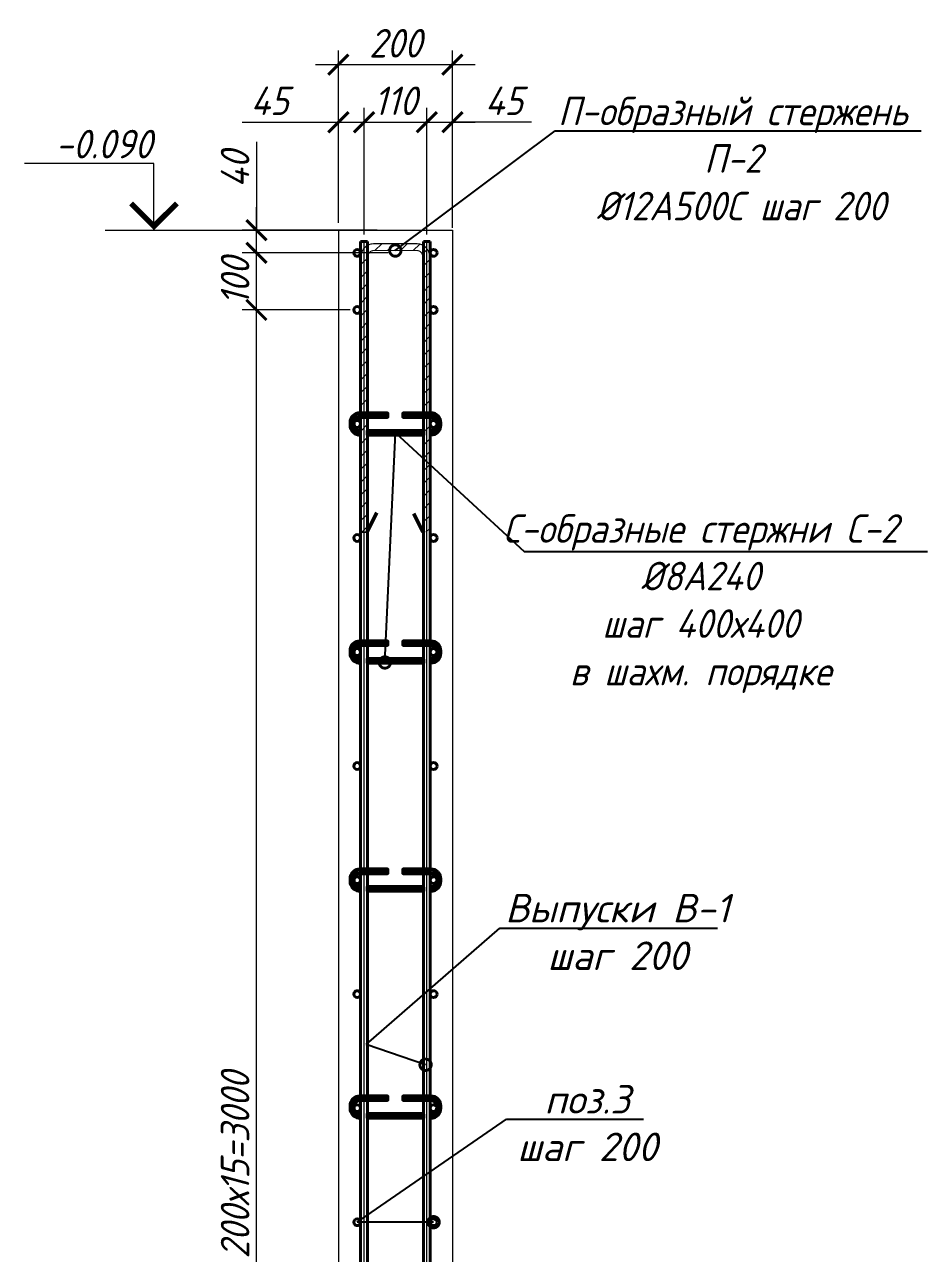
# Model space of a CAD drawing. Header units: millimetres. Extents: x 504091 to 2165846, y 135022 to 442887.
# Drawn here: x 1272117 to 1273700, y 236512 to 238667 of the extents above; entities that cross this region are included whole.
import ezdxf
from ezdxf import colors
from ezdxf.entities.mleader import LeaderData, LeaderLine
from ezdxf.math import Vec2, Vec3

# ---------------------------------------------------------------- set-up
doc = ezdxf.new("R2010")
doc.units = ezdxf.units.MM
doc.layers.get('Defpoints').update_dxf_attribs({"color": 255})
doc.layers.add('!Defpoints', color=255, linetype='Continuous', lineweight=5, plot=False)
for name, color, linetype, lineweight in [('Арматура 12', 26, 'Continuous', 50), ('КР_Арматура 12', 174, 'Continuous', 40), ('Монолит тонкий', 204, 'Continuous', 9), ('Размер', 7, 'Continuous', 13), ('размеры', 7, 'Continuous', 9), ('Размеры КР', 164, 'Continuous', 9)]:
    doc.layers.add(name, color=color, linetype=linetype, lineweight=lineweight)
doc.styles.add('GOST 2.304_new', font='isocpeur.ttf', dxfattribs={"width": 0.9, "oblique": 15})
doc.dimstyles.new('SPDS 1_20', dxfattribs={"dimscale": 20, "dimtxt": 2.5, "dimasz": 1.77, "dimexe": 1.25, "dimexo": 0.625, "dimtad": 1, "dimdec": 0, "dimrnd": 0.001, "dimtxsty": 'GOST 2.304_new', "dimblk": 'ARCHTICK', "dimcen": 2.5, "dimdle": 2, "dimclrt": 256, "dimadec": 0, "dimazin": 2, "dimtfac": 0.75, "dimtdec": 0, "dimtmove": 1, "dimatfit": 3, "dimfxl": 0, "dimtolj": 1, "dimlwd": 9, "dimlwe": 9, "dimarcsym": 0})

# ---------------------------------------------------------------- blocks, each defined once
blk = doc.blocks.new('_ArchTick')
at = {"color": 0, "linetype": 'ByBlock', "const_width": 0.15}
blk.add_lwpolyline([(-0.5, -0.5), (0.5, 0.5)], dxfattribs=at)
blk = doc.blocks.new('*D2912')
at = {"layer": 'Defpoints', "color": 0, "lineweight": 20, "transparency": 16777216}
for p in [(1272523.5, 238166.3), (1272700.1, 238166.3), (1272706.1, 235166.3)]:
    blk.add_point(p, dxfattribs=at)
at = {"layer": 'Размеры КР', "color": 0, "lineweight": 9, "transparency": 16777216}
for p, q in [((1272523.5, 235126.3), (1272523.5, 238206.3)), ((1272687.6, 238166.3), (1272498.5, 238166.3)), ((1272693.6, 235166.3), (1272498.5, 235166.3))]:
    blk.add_line(p, q, dxfattribs=at)
at = {"layer": 'Размеры КР', "color": 0, "lineweight": 9, "transparency": 16777216, "xscale": 35.4, "yscale": 35.4, "zscale": 35.4}
for p, rotation in [((1272523.5, 238166.3), 90), ((1272523.5, 235166.3), 270)]:
    blk.add_blockref('_ArchTick', p, dxfattribs=dict(at, rotation=rotation))
at = {"layer": 'Размеры КР', "lineweight": 20, "transparency": 16777216, "insert": (1272486, 236666.3), "char_height": 50, "attachment_point": 5, "rotation": 90, "style": 'GOST 2.304_new'}
blk.add_mtext('\\A1;200х15=3000', dxfattribs=at)
blk = doc.blocks.new('*D2913')
at = {"layer": 'Defpoints', "color": 0, "lineweight": 20, "transparency": 16777216}
for p in [(1272523.5, 238266.3), (1272767.1, 238266.3), (1272700.1, 238166.3)]:
    blk.add_point(p, dxfattribs=at)
at = {"layer": 'Размеры КР', "color": 0, "lineweight": 9, "transparency": 16777216}
for p, q in [((1272523.5, 238126.3), (1272523.5, 238306.3)), ((1272754.6, 238266.3), (1272498.5, 238266.3)), ((1272687.6, 238166.3), (1272498.5, 238166.3))]:
    blk.add_line(p, q, dxfattribs=at)
at = {"layer": 'Размеры КР', "color": 0, "lineweight": 9, "transparency": 16777216, "xscale": 35.4, "yscale": 35.4, "zscale": 35.4}
for p, rotation in [((1272523.5, 238266.3), 90), ((1272523.5, 238166.3), 270)]:
    blk.add_blockref('_ArchTick', p, dxfattribs=dict(at, rotation=rotation))
at = {"layer": 'Размеры КР', "lineweight": 20, "transparency": 16777216, "insert": (1272486, 238216.3), "char_height": 50, "attachment_point": 5, "rotation": 90, "style": 'GOST 2.304_new'}
blk.add_mtext('\\A1;100', dxfattribs=at)
blk = doc.blocks.new('*D2914')
at = {"layer": 'Defpoints', "color": 0, "lineweight": 20, "transparency": 16777216}
for p in [(1272523.5, 238306.3), (1272747.9, 238306.3), (1272767.1, 238266.3)]:
    blk.add_point(p, dxfattribs=at)
at = {"layer": 'Размеры КР', "color": 0, "lineweight": 9, "transparency": 16777216}
for p, q in [((1272523.5, 238461.3), (1272523.5, 238306.3)), ((1272523.5, 238226.3), (1272523.5, 238346.3)), ((1272735.4, 238306.3), (1272498.5, 238306.3)), ((1272754.6, 238266.3), (1272498.5, 238266.3))]:
    blk.add_line(p, q, dxfattribs=at)
at = {"layer": 'Размеры КР', "color": 0, "lineweight": 9, "transparency": 16777216, "xscale": 35.4, "yscale": 35.4, "zscale": 35.4}
for p, rotation in [((1272523.5, 238306.3), 90), ((1272523.5, 238266.3), 270)]:
    blk.add_blockref('_ArchTick', p, dxfattribs=dict(at, rotation=rotation))
at = {"layer": 'Размеры КР', "lineweight": 20, "transparency": 16777216, "insert": (1272486, 238412.9), "char_height": 50, "attachment_point": 5, "rotation": 90, "style": 'GOST 2.304_new'}
blk.add_mtext('\\A1;40', dxfattribs=at)
blk = doc.blocks.new('*D2915')
at = {"layer": 'Defpoints', "color": 0, "lineweight": 20, "transparency": 16777216}
for p in [(1272712.1, 238495.6), (1272667.1, 238306.3), (1272712.1, 238286.3)]:
    blk.add_point(p, dxfattribs=at)
at = {"layer": 'Размеры КР', "color": 0, "lineweight": 9, "transparency": 16777216}
for p, q in [((1272667.1, 238318.8), (1272667.1, 238520.6)), ((1272712.1, 238298.8), (1272712.1, 238520.6)), ((1272498.3, 238495.6), (1272667.1, 238495.6)), ((1272627.1, 238495.6), (1272752.1, 238495.6))]:
    blk.add_line(p, q, dxfattribs=at)
at = {"layer": 'Размеры КР', "color": 0, "lineweight": 9, "transparency": 16777216, "xscale": 35.4, "yscale": 35.4, "zscale": 35.4, "rotation": 180}
blk.add_blockref('_ArchTick', (1272667.1, 238495.6), dxfattribs=at)
at = {"layer": 'Размеры КР', "color": 0, "lineweight": 9, "transparency": 16777216, "xscale": 35.4, "yscale": 35.4, "zscale": 35.4}
blk.add_blockref('_ArchTick', (1272712.1, 238495.6), dxfattribs=at)
at = {"layer": 'Размеры КР', "lineweight": 20, "transparency": 16777216, "insert": (1272546.7, 238533.1), "char_height": 50, "attachment_point": 5, "style": 'GOST 2.304_new'}
blk.add_mtext('\\A1;45', dxfattribs=at)
blk = doc.blocks.new('*D2916')
at = {"layer": 'Defpoints', "color": 0, "lineweight": 20, "transparency": 16777216}
for p in [(1272822.1, 238495.6), (1272712.1, 238286.3), (1272822.1, 238286.3)]:
    blk.add_point(p, dxfattribs=at)
at = {"layer": 'Размеры КР', "color": 0, "lineweight": 9, "transparency": 16777216}
for p, q in [((1272712.1, 238298.8), (1272712.1, 238520.6)), ((1272822.1, 238298.8), (1272822.1, 238520.6)), ((1272672.1, 238495.6), (1272862.1, 238495.6))]:
    blk.add_line(p, q, dxfattribs=at)
at = {"layer": 'Размеры КР', "color": 0, "lineweight": 9, "transparency": 16777216, "xscale": 35.4, "yscale": 35.4, "zscale": 35.4, "rotation": 180}
blk.add_blockref('_ArchTick', (1272712.1, 238495.6), dxfattribs=at)
at = {"layer": 'Размеры КР', "color": 0, "lineweight": 9, "transparency": 16777216, "xscale": 35.4, "yscale": 35.4, "zscale": 35.4}
blk.add_blockref('_ArchTick', (1272822.1, 238495.6), dxfattribs=at)
at = {"layer": 'Размеры КР', "lineweight": 20, "transparency": 16777216, "insert": (1272767.1, 238533.1), "char_height": 50, "attachment_point": 5, "style": 'GOST 2.304_new'}
blk.add_mtext('\\A1;110', dxfattribs=at)
blk = doc.blocks.new('*D2917')
at = {"layer": 'Defpoints', "color": 0, "lineweight": 20, "transparency": 16777216}
for p in [(1272867.1, 238495.6), (1272822.1, 238286.3), (1272867.1, 238297.7)]:
    blk.add_point(p, dxfattribs=at)
at = {"layer": 'Размеры КР', "color": 0, "lineweight": 9, "transparency": 16777216}
for p, q in [((1272822.1, 238298.8), (1272822.1, 238520.6)), ((1272867.1, 238310.2), (1272867.1, 238520.6)), ((1272782.1, 238495.6), (1272907.1, 238495.6)), ((1273005.9, 238495.6), (1272867.1, 238495.6))]:
    blk.add_line(p, q, dxfattribs=at)
at = {"layer": 'Размеры КР', "color": 0, "lineweight": 9, "transparency": 16777216, "xscale": 35.4, "yscale": 35.4, "zscale": 35.4, "rotation": 180}
blk.add_blockref('_ArchTick', (1272822.1, 238495.6), dxfattribs=at)
at = {"layer": 'Размеры КР', "color": 0, "lineweight": 9, "transparency": 16777216, "xscale": 35.4, "yscale": 35.4, "zscale": 35.4}
blk.add_blockref('_ArchTick', (1272867.1, 238495.6), dxfattribs=at)
at = {"layer": 'Размеры КР', "lineweight": 20, "transparency": 16777216, "insert": (1272957.5, 238533.1), "char_height": 50, "attachment_point": 5, "style": 'GOST 2.304_new'}
blk.add_mtext('\\A1;45', dxfattribs=at)
blk = doc.blocks.new('*D2918')
at = {"layer": 'Defpoints', "color": 0, "lineweight": 20, "transparency": 16777216}
for p in [(1272867.1, 238596.5), (1272667.1, 238368.8), (1272867.1, 238378.3)]:
    blk.add_point(p, dxfattribs=at)
at = {"layer": 'Размеры КР', "color": 0, "lineweight": 9, "transparency": 16777216}
for p, q in [((1272667.1, 238381.3), (1272667.1, 238621.5)), ((1272867.1, 238390.8), (1272867.1, 238621.5)), ((1272627.1, 238596.5), (1272907.1, 238596.5))]:
    blk.add_line(p, q, dxfattribs=at)
at = {"layer": 'Размеры КР', "color": 0, "lineweight": 9, "transparency": 16777216, "xscale": 35.4, "yscale": 35.4, "zscale": 35.4, "rotation": 180}
blk.add_blockref('_ArchTick', (1272667.1, 238596.5), dxfattribs=at)
at = {"layer": 'Размеры КР', "color": 0, "lineweight": 9, "transparency": 16777216, "xscale": 35.4, "yscale": 35.4, "zscale": 35.4}
blk.add_blockref('_ArchTick', (1272867.1, 238596.5), dxfattribs=at)
at = {"layer": 'Размеры КР', "lineweight": 20, "transparency": 16777216, "insert": (1272767.1, 238634), "char_height": 50, "attachment_point": 5, "style": 'GOST 2.304_new'}
blk.add_mtext('\\A1;200', dxfattribs=at)
blk = doc.blocks.new('_DotSmall')
at = {"color": 0, "linetype": 'ByBlock', "lineweight": 35, "const_width": 0.5}
blk.add_lwpolyline([(-0.0625, 0, 1), (0.0625, 0, 1)], format="xyb", close=True, dxfattribs=at)

msp = doc.modelspace()

# ---------------------------------------------------------------- hatches: boundary and pattern name
at = {"layer": 'Размер', "lineweight": 13, "transparency": 33554687}
h = msp.add_hatch(dxfattribs=at)
h.set_pattern_fill('ANSI31', color=256, scale=5)
h.set_pattern_definition([(45, (108936.032, 7770.987), (-11.22532015, 11.22532015), [])])
edge = h.paths.add_edge_path()
edge.add_line((1272804.8657, 238282.435), (1272729.0705, 238282.435))
edge.add_arc((1272729.0705, 238260.535), 21.9, 90, 180)
edge.add_line((1272707.1705, 238260.535), (1272705.8279, 237776.3329))
edge.add_line((1272705.8279, 237776.3329), (1272717.8279, 237776.3057))
edge.add_line((1272717.8279, 237776.3057), (1272719.1705, 238260.535))
edge.add_arc((1272729.0705, 238260.535), 9.9, 90, 180, ccw=False)
edge.add_line((1272729.0705, 238270.435), (1272804.8657, 238270.435))
edge.add_arc((1272804.8657, 238260.535), 9.9, 0, 90, ccw=False)
edge.add_line((1272814.7657, 238260.535), (1272815.8279, 237776.335))
edge.add_line((1272815.8279, 237776.335), (1272827.8279, 237776.3327))
edge.add_line((1272827.8279, 237776.3327), (1272826.7657, 238260.535))
edge.add_arc((1272804.8657, 238260.535), 21.9, 0, 90)

# ---------------------------------------------------------------- linework, layer by layer
at = {"layer": '!Defpoints', "lineweight": 15, "ltscale": 100}
msp.add_line((1272712.0874, 234860.5978), (1272712.0874, 238286.3338), dxfattribs=at)
for points in [[(1272736.0874, 234856.6158, -0.414213562), (1272712.0874, 234880.6158), (1272712.0874, 238286.3338)], [(1272846.0874, 234856.6158, -0.414213562), (1272822.0874, 234880.6158), (1272822.0874, 238286.3338)]]:
    msp.add_lwpolyline(points, format="xyb", dxfattribs=at)
at = {"layer": 'Арматура 12', "lineweight": 53, "ltscale": 20}
for p, q in [((1272717.8279, 237776.306), (1272734.8182, 237810.771)), ((1272815.8279, 237776.3327), (1272799.1603, 237808.6177))]:
    msp.add_line(p, q, dxfattribs=at)
msp.add_lwpolyline([(1272827.8279, 237776.3327, 2, 2, 0), (1272826.7657, 238260.535, 2, 2, 0.414213562), (1272804.8657, 238282.435, 2, 2, 0), (1272729.0705, 238282.435, 2, 2, 0.414213562), (1272707.1705, 238260.535, 2, 2, 0), (1272705.8279, 237776.3329, 2, 2, 0), (1272717.8279, 237776.306, 2, 2, 0), (1272719.1705, 238260.535, 2, 2, -0.414213562), (1272729.0705, 238270.435, 2, 2, 0), (1272804.8657, 238270.435, 2, 2, -0.414213562), (1272814.7657, 238260.535, 2, 2, 0), (1272815.8279, 237776.3327, 0, 0, 0)], format="xyseb", close=True, dxfattribs=at)
for points in [[(1272706.0874, 237954.0168, -0.460305877), (1272694.0874, 237964.4112), (1272694.0874, 237968.2565, -0.414213562), (1272704.5874, 237978.7565), (1272753.503, 237978.7565), (1272753.503, 237984.7565), (1272704.5874, 237984.7565, 0.414213562), (1272688.0874, 237968.2565), (1272688.0874, 237964.4112, 0.441038441), (1272706.0874, 237947.9624, 0.242110317)], [(1272828.0874, 237947.9112), (1272829.5874, 237947.9112, 0.414213562), (1272846.0874, 237964.4112), (1272846.0874, 237968.2565, 0.414213562), (1272829.5874, 237984.7565), (1272780.6575, 237984.7565), (1272780.6575, 237978.7565), (1272829.5874, 237978.7565, -0.414213562), (1272840.0874, 237968.2565), (1272840.0874, 237964.4112, -0.414213562), (1272829.5874, 237953.9112), (1272828.0874, 237953.9112)], [(1272706.0874, 237554.0168, -0.460305877), (1272694.0874, 237564.4112), (1272694.0874, 237568.2565, -0.414213562), (1272704.5874, 237578.7565), (1272753.503, 237578.7565), (1272753.503, 237584.7565), (1272704.5874, 237584.7565, 0.414213562), (1272688.0874, 237568.2565), (1272688.0874, 237564.4112, 0.441038441), (1272706.0874, 237547.9624, 0.242110317)], [(1272828.0874, 237547.9112), (1272829.5874, 237547.9112, 0.414213562), (1272846.0874, 237564.4112), (1272846.0874, 237568.2565, 0.414213562), (1272829.5874, 237584.7565), (1272780.6575, 237584.7565), (1272780.6575, 237578.7565), (1272829.5874, 237578.7565, -0.414213562), (1272840.0874, 237568.2565), (1272840.0874, 237564.4112, -0.414213562), (1272829.5874, 237553.9112), (1272828.0874, 237553.9112)], [(1272706.0874, 237154.0168, -0.460305877), (1272694.0874, 237164.4112), (1272694.0874, 237168.2565, -0.414213562), (1272704.5874, 237178.7565), (1272753.503, 237178.7565), (1272753.503, 237184.7565), (1272704.5874, 237184.7565, 0.414213562), (1272688.0874, 237168.2565), (1272688.0874, 237164.4112, 0.441038441), (1272706.0874, 237147.9624, 0.242110317)], [(1272828.0874, 237147.9112), (1272829.5874, 237147.9112, 0.414213562), (1272846.0874, 237164.4112), (1272846.0874, 237168.2565, 0.414213562), (1272829.5874, 237184.7565), (1272780.6575, 237184.7565), (1272780.6575, 237178.7565), (1272829.5874, 237178.7565, -0.414213562), (1272840.0874, 237168.2565), (1272840.0874, 237164.4112, -0.414213562), (1272829.5874, 237153.9112), (1272828.0874, 237153.9112)], [(1272706.0874, 236755.9506, -0.460305877), (1272694.0874, 236766.345), (1272694.0874, 236770.1903, -0.414213562), (1272704.5874, 236780.6903), (1272753.503, 236780.6903), (1272753.503, 236786.6903), (1272704.5874, 236786.6903, 0.414213562), (1272688.0874, 236770.1903), (1272688.0874, 236766.345, 0.441038441), (1272706.0874, 236749.8962, 0.242110317)], [(1272828.0874, 236749.845), (1272829.5874, 236749.845, 0.414213562), (1272846.0874, 236766.345), (1272846.0874, 236770.1903, 0.414213562), (1272829.5874, 236786.6903), (1272780.6575, 236786.6903), (1272780.6575, 236780.6903), (1272829.5874, 236780.6903, -0.414213562), (1272840.0874, 236770.1903), (1272840.0874, 236766.345, -0.414213562), (1272829.5874, 236755.845), (1272828.0874, 236755.845)]]:
    msp.add_lwpolyline(points, format="xyb", dxfattribs=at)
for points in [[(1272816.0874, 237953.9112), (1272718.0874, 237953.9112), (1272718.0874, 237947.9112), (1272816.0874, 237947.9112)], [(1272816.0874, 237553.9112), (1272718.0874, 237553.9112), (1272718.0874, 237547.9112), (1272816.0874, 237547.9112)], [(1272816.0874, 237153.9112), (1272718.0874, 237153.9112), (1272718.0874, 237147.9112), (1272816.0874, 237147.9112)], [(1272816.0874, 236755.845), (1272718.0874, 236755.845), (1272718.0874, 236749.845), (1272816.0874, 236749.845)]]:
    msp.add_lwpolyline(points, close=True, dxfattribs=at)
at = {"layer": 'КР_Арматура 12', "ltscale": 12}
for p, q in [((1272706.0874, 238286.3338), (1272718.0874, 238286.3338)), ((1272816.0874, 238286.3338), (1272828.0874, 238286.3338))]:
    msp.add_line(p, q, dxfattribs=at)
for points in [[(1272736.0874, 234850.1307, -0.40291951), (1272706.0874, 234880.6158), (1272706.0874, 238286.3338)], [(1272736.0874, 234862.1307, -0.414213562), (1272718.0874, 234880.1307), (1272718.0874, 238286.3338)], [(1272846.0874, 234850.1307, -0.40291951), (1272816.0874, 234880.6158), (1272816.0874, 238286.3338)], [(1272846.0874, 234862.1307, -0.414213562), (1272828.0874, 234880.1307), (1272828.0874, 238286.3338)]]:
    msp.add_lwpolyline(points, format="xyb", dxfattribs=at)
for centre in [(1272700.0874, 238266.3338), (1272834.0874, 238266.3338), (1272700.0874, 238166.3338), (1272834.0874, 238166.3338), (1272700.0874, 237966.3338), (1272834.0874, 237966.3338), (1272700.0874, 237766.3338), (1272834.0874, 237766.3338), (1272700.0874, 237566.3338), (1272834.0874, 237566.3338), (1272700.0874, 237366.3338), (1272834.0874, 237366.3338), (1272700.0874, 237166.3338), (1272834.0874, 237166.3338), (1272700.0874, 236966.3338), (1272834.0874, 236966.3338), (1272700.0874, 236766.3338), (1272834.0874, 236766.3338), (1272700.0874, 236566.3338), (1272834.0874, 236566.3338)]:
    msp.add_circle(centre, 6, dxfattribs=at)
at = {"layer": 'Монолит тонкий', "lineweight": 13, "ltscale": 100}
for p, q in [((1272667.0874, 238306.3338), (1272667.0874, 235116.3338)), ((1272667.0874, 238306.3338), (1272867.0874, 238306.3338)), ((1272867.0874, 238306.3338), (1272867.0874, 235116.3338))]:
    msp.add_line(p, q, dxfattribs=at)
at = {"layer": 'размеры', "ltscale": 50}
msp.add_line((1272258.1496, 238306.3338), (1272667.0874, 238306.3338), dxfattribs=at)
msp.add_lwpolyline([(1272343.8396, 238306.3338), (1272343.8396, 238423.2553), (1272116.9909, 238423.2553)], dxfattribs=at)
at = {"layer": 'размеры', "ltscale": 50, "const_width": 9.6}
msp.add_lwpolyline([(1272383.8396, 238353.1221), (1272343.8396, 238313.1221), (1272303.8396, 238353.1221)], dxfattribs=at)

# ---------------------------------------------------------------- texts
at = {"layer": 'размеры', "ltscale": 50, "style": 'GOST 2.304_new', "oblique": 15, "width": 0.9}
msp.add_text('-0.090', height=50, dxfattribs=at).set_placement((1272170.9411, 238432.2446))

# ---------------------------------------------------------------- dimensions: what is measured, and where the dimension line sits
at = {"layer": 'Размеры КР', "lineweight": 20}
for base, p1, p2, picture, middle in [((1272867.0874, 238596.4664), (1272667.0874, 238368.7621), (1272867.0874, 238378.321), '*D2918', (1272767.0874, 238633.9664)), ((1272822.0874, 238495.5623), (1272712.0874, 238286.3338), (1272822.0874, 238286.3338), '*D2916', (1272767.0874, 238533.0623))]:
    dim = msp.add_linear_dim(base=base, p1=p1, p2=p2, dimstyle='SPDS 1_20', dxfattribs=at)
    dim.commit()
    dim.dimension.update_dxf_attribs({"geometry": picture, "text_midpoint": middle})
for base, p1, p2, picture, middle in [((1272712.0874, 238495.5623), (1272667.0874, 238306.3338), (1272712.0874, 238286.3338), '*D2915', (1272546.7284, 238466.9963)), ((1272867.0874, 238495.5623), (1272822.0874, 238286.3338), (1272867.0874, 238297.7059), '*D2917', (1272957.4904, 238522.62))]:
    dim = msp.add_linear_dim(base=base, p1=p1, p2=p2, dimstyle='SPDS 1_20', dxfattribs=at)
    dim.commit()
    dim.dimension.update_dxf_attribs({"geometry": picture, "text_midpoint": middle, "dimtype": 160})
for base, p1, p2, picture, middle in [((1272523.5385, 238306.3338), (1272767.0874, 238266.3338), (1272747.9482, 238306.3338), '*D2914', (1272485.8489, 238412.8795)), ((1272523.5385, 238266.3338), (1272700.0874, 238166.3338), (1272767.0874, 238266.3338), '*D2913', (1272523.5385, 238216.3338))]:
    dim = msp.add_linear_dim(base=base, p1=p1, p2=p2, angle=90, dimstyle='SPDS 1_20', dxfattribs=at)
    dim.commit()
    dim.dimension.update_dxf_attribs({"geometry": picture, "text_midpoint": middle, "dimtype": 160})
dim = msp.add_linear_dim(base=(1272523.5385, 238166.3338), p1=(1272706.0874, 235166.3339), p2=(1272700.0874, 238166.3338), angle=90, text='200х15=<>', dimstyle='SPDS 1_20', dxfattribs=at)
dim.commit()
dim.dimension.update_dxf_attribs({"geometry": '*D2912', "text_midpoint": (1272486.0385, 236666.3339)})

# ---------------------------------------------------------------- leaders
at = {"layer": 'Размер', "ltscale": 20}
ml = msp.add_multileader_mtext('Standard', dxfattribs=at)
ml.set_content('\\A1;П-образный стержень П-2\\P %%C12А500С шаг 200', color=256, style='GOST 2.304_new')
ml.set_leader_properties()
ml.set_arrow_properties(name='DOTSMALL')
ml.build(insert=Vec2(0, 0))
ml.multileader.update_dxf_attribs({"text_left_attachment_type": 6, "text_right_attachment_type": 6, "arrow_head_size": 40})
ctx = ml.context
ctx.base_point, ctx.char_height, ctx.arrow_head_size, ctx.landing_gap_size, ctx.plane_origin = Vec3(1273055.4282, 238480.2177), 50, 40, 0, Vec3(1271070.8659, 268271.6942)
ctx.left_attachment, ctx.right_attachment, ctx.text_align_type = 6, 6, 1
notes = []
notes.append((ctx, [(1, (1, 1, 0), (1273047.4282, 238480.2177), (1, 0), 8, [(1, [(1272766.9681, 238270.435)], 0, [])])]))
ctx.mtext.insert, ctx.mtext.rotation, ctx.mtext.width, ctx.mtext.alignment, ctx.mtext.flow_direction = Vec3(1273358.9219, 238540.2177), 6.283185307, 627.027399, 2, 5
ml = msp.add_multileader_mtext('Standard', dxfattribs=at)
ml.set_content('\\A1;С-образные стержни С-2 %%C8А240\\Pшаг 400х400\\Pв шахм. порядке ', color=256, style='GOST 2.304_new')
ml.set_leader_properties()
ml.set_arrow_properties(name='DOTSMALL')
ml.build(insert=Vec2(0, 0))
ml.multileader.update_dxf_attribs({"text_left_attachment_type": 6, "text_right_attachment_type": 6, "arrow_head_size": 40})
ctx = ml.context
ctx.base_point, ctx.char_height, ctx.arrow_head_size, ctx.landing_gap_size, ctx.plane_origin = Vec3(1273001.1274, 237742.9212), 50, 40, 0, Vec3(1270737.5082, 266949.1053)
ctx.left_attachment, ctx.right_attachment, ctx.text_align_type = 6, 6, 1
notes.append((ctx, [(1, (1, 1, 0), (1272993.1274, 237742.9212), (1, 0), 8, [(0, [(1272748.6446, 237548.0256), (1272767.0874, 237950.9112)], 0, [])])]))
ctx.mtext.insert, ctx.mtext.rotation, ctx.mtext.width, ctx.mtext.alignment, ctx.mtext.flow_direction = Vec3(1273302.0697, 237807.9212), 6.283185307, 691.770084, 2, 5
ml = msp.add_multileader_mtext('Standard', dxfattribs=at)
ml.set_content('\\A1;{\\W1;Выпуски В-1\\Pшаг 200}', color=256, style='GOST 2.304_new')
ml.set_leader_properties()
ml.set_arrow_properties(name='DOTSMALL')
ml.build(insert=Vec2(0, 0))
ml.multileader.update_dxf_attribs({"text_left_attachment_type": 6, "text_right_attachment_type": 6, "dogleg_length": 4, "arrow_head_size": 40})
ctx = ml.context
ctx.base_point, ctx.char_height, ctx.arrow_head_size, ctx.landing_gap_size, ctx.plane_origin = Vec3(1272958.1233, 237082.0726), 50, 40, 0, Vec3(1228968.0971, 527587.5573)
ctx.left_attachment, ctx.right_attachment, ctx.text_align_type = 6, 6, 1
notes.append((ctx, [(1, (1, 1, 0), (1272950.1233, 237082.0726), (1, 0), 8, [(1, [(1272820.0064, 236842.4842), (1272716.0064, 236878.2347)], 0, [])])]))
ctx.mtext.insert, ctx.mtext.rotation, ctx.mtext.width, ctx.mtext.alignment, ctx.mtext.flow_direction = Vec3(1273156.5208, 237142.0726), 6.283185307, 511.854399, 2, 5
ml = msp.add_multileader_mtext('Standard', dxfattribs=at)
ml.set_content('\\A1;{\\W1;поз.3\\Pшаг 200}', color=256, style='GOST 2.304_new')
ml.set_leader_properties()
ml.set_arrow_properties(name='DOTSMALL')
ml.build(insert=Vec2(0, 0))
ml.multileader.update_dxf_attribs({"text_left_attachment_type": 6, "text_right_attachment_type": 6, "dogleg_length": 4, "arrow_head_size": 40})
ctx = ml.context
ctx.base_point, ctx.char_height, ctx.arrow_head_size, ctx.landing_gap_size, ctx.plane_origin = Vec3(1272969.6452, 236746.812), 50, 40, 0, Vec3(1227322.0288, 527351.1538)
ctx.left_attachment, ctx.right_attachment, ctx.text_align_type = 6, 6, 1
notes.append((ctx, [(1, (1, 1, 0), (1272961.6452, 236746.812), (1, 0), 8, [(0, [(1272834.0874, 236566.3338), (1272700.0874, 236566.3338)], 0, [])])]))
ctx.mtext.insert, ctx.mtext.rotation, ctx.mtext.width, ctx.mtext.alignment, ctx.mtext.flow_direction = Vec3(1273103.533, 236806.812), 6.283185307, 511.854399, 2, 5
for ctx, leaders in notes:
    for number, flags, end, landing, length, lines in leaders:
        leader = LeaderData()
        leader.index, (leader.has_last_leader_line, leader.has_dogleg_vector, leader.attachment_direction) = number, flags
        leader.last_leader_point, leader.dogleg_vector, leader.dogleg_length = Vec3(end), Vec3(landing), length
        for number, points, colour, breaks in lines:
            line = LeaderLine()
            line.index, line.vertices, line.color, line.breaks = number, Vec3.list(points), colors.encode_raw_color(colour), breaks
            leader.lines.append(line)
        ctx.leaders.append(leader)

doc.saveas('drawing.dxf')
